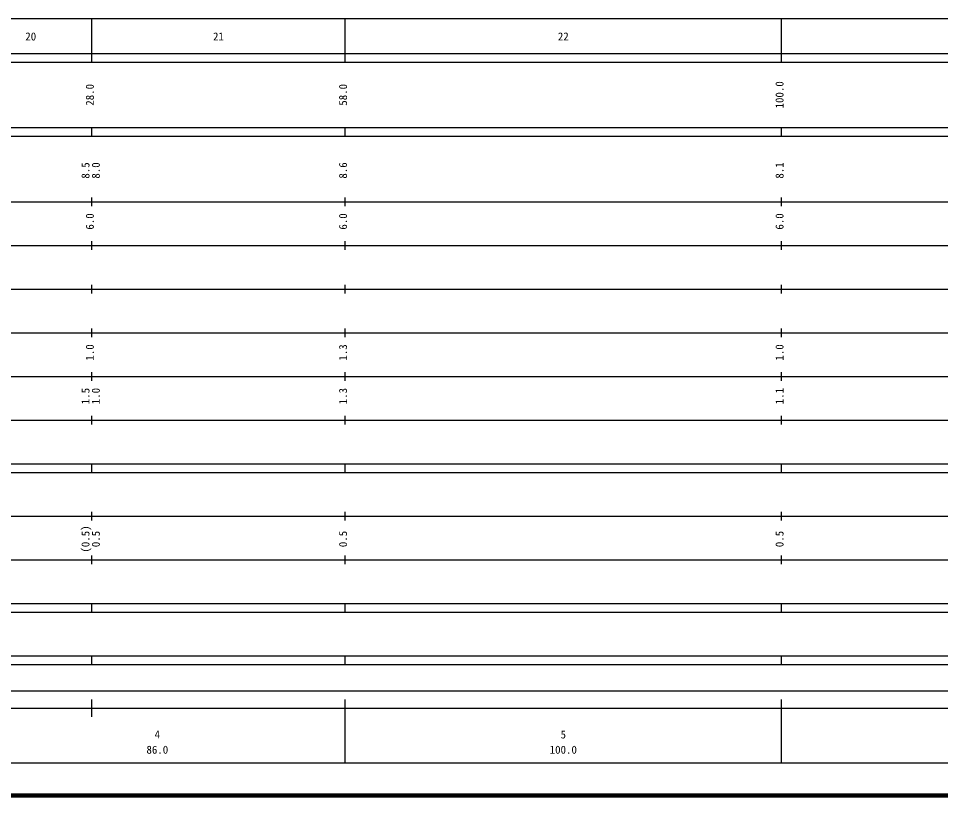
# Model space of a CAD drawing. Units: millimetres on the paper, enlarged 1000 times. Extents: x 40000 to 680000, y 20000 to 380000.
# Drawn here: x 293181 to 504428, y 20000 to 198000 of the extents above; entities that cross this region are included whole.
import ezdxf
from ezdxf.enums import TextEntityAlignment as Align

# ---------------------------------------------------------------- set-up
doc = ezdxf.new("R2010")
doc.units = ezdxf.units.MM
doc.header["$LTSCALE"] = 1000
doc.layers.add('M-TTL', color=2, linetype='Continuous', lineweight=140)
doc.layers.add('M-TTL-BAND', color=7, linetype='Continuous', lineweight=25)
doc.styles.add('ＭＳ ゴシック', font='')
doc.styles.get('ＭＳ ゴシック').set_extended_font_data('MS Gothic')

msp = doc.modelspace()

# ---------------------------------------------------------------- linework, layer by layer
at = {"layer": 'M-TTL'}
msp.add_line((40000, 20000), (680000, 20000), dxfattribs=at)
at = {"layer": 'M-TTL-BAND'}
for p, q in [((68000, 198000), (579000, 198000)), ((310000, 188000), (310000, 198000)), ((368000, 188000), (368000, 198000)), ((468000, 188000), (468000, 198000)), ((40000, 190000), (579000, 190000)), ((40000, 188000), (579000, 188000)), ((40000, 173000), (579000, 173000)), ((310000, 171000), (310000, 173000)), ((368000, 171000), (368000, 173000)), ((468000, 171000), (468000, 173000)), ((40000, 171000), (579000, 171000)), ((310000, 155000), (310000, 157000)), ((368000, 155000), (368000, 157000)), ((468000, 155000), (468000, 157000)), ((40000, 156000), (579000, 156000)), ((46000, 146000), (579000, 146000)), ((310000, 145000), (310000, 147000)), ((368000, 145000), (368000, 147000)), ((468000, 145000), (468000, 147000)), ((52000, 136000), (579000, 136000)), ((310000, 135000), (310000, 137000)), ((368000, 135000), (368000, 137000)), ((468000, 135000), (468000, 137000)), ((310000, 125000), (310000, 127000)), ((368000, 125000), (368000, 127000)), ((468000, 125000), (468000, 127000)), ((46000, 126000), (579000, 126000)), ((310000, 115000), (310000, 117000)), ((368000, 115000), (368000, 117000)), ((468000, 115000), (468000, 117000)), ((52000, 116000), (579000, 116000)), ((46000, 106000), (579000, 106000)), ((310000, 105000), (310000, 107000)), ((368000, 105000), (368000, 107000)), ((468000, 105000), (468000, 107000)), ((40000, 96000), (579000, 96000)), ((310000, 94000), (310000, 96000)), ((368000, 94000), (368000, 96000)), ((468000, 94000), (468000, 96000)), ((40000, 94000), (579000, 94000)), ((310000, 83000), (310000, 85000)), ((368000, 83000), (368000, 85000)), ((468000, 83000), (468000, 85000)), ((49000, 84000), (579000, 84000)), ((40000, 74000), (579000, 74000)), ((310000, 73000), (310000, 75000)), ((368000, 73000), (368000, 75000)), ((468000, 73000), (468000, 75000)), ((40000, 64000), (579000, 64000)), ((310000, 62000), (310000, 64000)), ((368000, 62000), (368000, 64000)), ((468000, 62000), (468000, 64000)), ((40000, 62000), (579000, 62000)), ((40000, 52000), (579000, 52000)), ((310000, 50000), (310000, 52000)), ((368000, 50000), (368000, 52000)), ((468000, 50000), (468000, 52000)), ((40000, 50000), (579000, 50000)), ((71000, 44000), (565000, 44000)), ((310000, 38000), (310000, 42000)), ((368000, 27500), (368000, 42000)), ((468000, 27500), (468000, 42000)), ((40000, 40000), (579000, 40000)), ((68000, 27500), (579000, 27500))]:
    msp.add_line(p, q, dxfattribs=at)

# ---------------------------------------------------------------- texts
at = {"layer": 'M-TTL-BAND', "style": 'ＭＳ ゴシック'}
for s, p in [('20', (296000, 192405)), ('21', (339000, 192405)), ('22', (418000, 192405)), ('4', (325000, 32523)), ('5', (418000, 32523)), ('86.0', (325000, 29033)), ('100.0', (418000, 29033))]:
    msp.add_text(s, height=1833, dxfattribs=at).set_placement(p, align=Align.BOTTOM_CENTER)
for s, p in [('28.0', (311000, 180500)), ('58.0', (369000, 180500)), ('100.0', (469000, 180500)), ('8.5', (310000, 163174)), ('8.0', (312370, 163174)), ('8.6', (369000, 163174)), ('8.1', (469000, 163174)), ('6.0', (311000, 151500)), ('6.0', (369000, 151500)), ('6.0', (469000, 151500)), ('1.0', (311000, 121500)), ('1.3', (369000, 121500)), ('1.0', (469000, 121500)), ('1.5', (310000, 111500)), ('1.0', (312370, 111500)), ('1.3', (369000, 111500)), ('1.1', (469000, 111500)), ('(0.5)', (310000, 78764)), ('0.5', (312370, 78764)), ('0.5', (369000, 78764)), ('0.5', (469000, 78764))]:
    msp.add_text(s, height=1833, rotation=90, dxfattribs=at).set_placement(p, align=Align.BOTTOM_CENTER)

doc.saveas('drawing.dxf')
